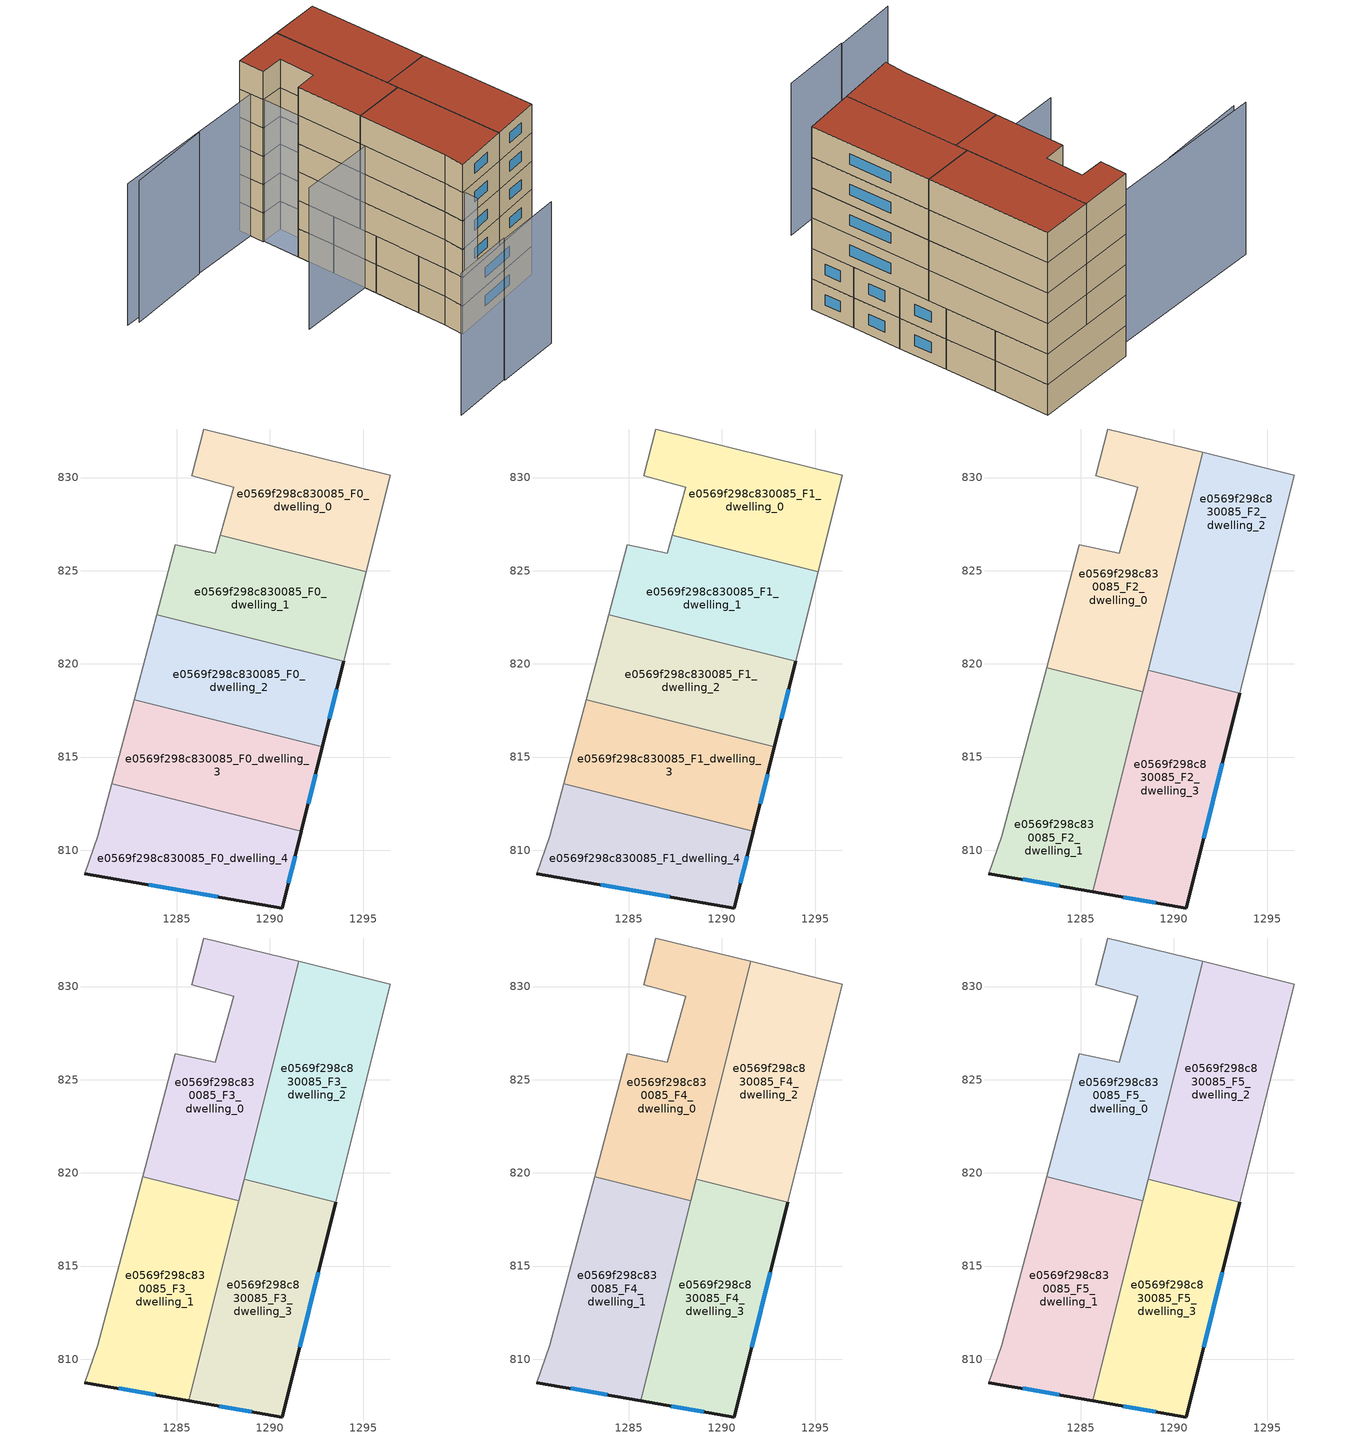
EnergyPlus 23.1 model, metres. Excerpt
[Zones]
e0569f298c830085_F0_dwelling_0
 floor ground (EU_floor_Construction): 1296.46,830.14 1295.16,824.95 1287.34,826.9 1288.06,829.48 1285.8,830.11 1286.46,832.61 z0
 wall adiabatic (EU_wall_Construction): 1295.16,824.95 1296.46,830.14 1286.46,832.61 1285.8,830.11 1288.06,829.48 1287.34,826.9 z0:3
 wall to e0569f298c830085_F0_dwelling_1 (EU_wall_Construction): 1287.34,826.9 1295.16,824.95 z0:3
e0569f298c830085_F0_dwelling_1
 floor ground (EU_floor_Construction): 1295.16,824.95 1293.96,820.13 1283.93,822.63 1284.93,826.4 1287.08,825.95 1287.34,826.9 z0
 wall adiabatic (EU_wall_Construction): 1293.96,820.13 1295.16,824.95 / 1287.34,826.9 1287.08,825.95 1284.93,826.4 1283.93,822.63 z0:3
 wall to e0569f298c830085_F0_dwelling_2 (EU_wall_Construction): 1283.93,822.63 1293.96,820.13 z0:3
e0569f298c830085_F0_dwelling_2
 floor ground (EU_floor_Construction): 1293.96,820.13 1292.82,815.56 1282.72,818.08 1283.93,822.63 z0
 wall outside (EU_wall_Construction): 1292.82,815.56 1293.96,820.13 z0:3
 wall to e0569f298c830085_F0_dwelling_3 (EU_wall_Construction): 1282.72,818.08 1292.82,815.56 z0:3
 wall adiabatic (EU_wall_Construction): 1283.93,822.63 1282.72,818.08 z0:3
 window (EU_Window_Construction): 1293.19,817.05 1293.59,818.64 z0.98:2.02
e0569f298c830085_F0_dwelling_3
 floor ground (EU_floor_Construction): 1292.82,815.56 1291.69,811.02 1281.52,813.56 1282.72,818.08 z0
 wall outside (EU_wall_Construction): 1291.69,811.02 1292.82,815.56 z0:3
 wall to e0569f298c830085_F0_dwelling_4 (EU_wall_Construction): 1281.52,813.56 1291.69,811.02 z0:3
 wall adiabatic (EU_wall_Construction): 1282.72,818.08 1281.52,813.56 z0:3
 window (EU_Window_Construction): 1292.06,812.5 1292.45,814.09 z0.98:2.02
e0569f298c830085_F0_dwelling_4
 floor ground (EU_floor_Construction): 1291.69,811.02 1290.66,806.9 1280.07,808.75 1280.77,810.75 1281.52,813.56 z0
 wall outside (EU_wall_Construction): 1280.07,808.75 1290.66,806.9 1291.69,811.02 z0:3
 wall adiabatic (EU_wall_Construction): 1281.52,813.56 1280.77,810.75 1280.07,808.75 z0:3
 window (EU_Window_Construction): 1290.99,808.24 1291.35,809.68 / 1283.51,808.15 1287.21,807.5 z0.98:2.02
e0569f298c830085_F1_dwelling_0
 floor to e0569f298c830085_F0_dwelling_0 (EU_floor_Construction): 1296.46,830.14 1295.16,824.95 1287.34,826.9 1288.06,829.48 1285.8,830.11 1286.46,832.61 z3
 wall adiabatic (EU_wall_Construction): 1295.16,824.95 1296.46,830.14 1286.46,832.61 1285.8,830.11 1288.06,829.48 1287.34,826.9 z3:6
 wall to e0569f298c830085_F1_dwelling_1 (EU_wall_Construction): 1287.34,826.9 1295.16,824.95 z3:6
e0569f298c830085_F1_dwelling_1
 floor to e0569f298c830085_F0_dwelling_1 (EU_floor_Construction): 1295.16,824.95 1293.96,820.13 1283.93,822.63 1284.93,826.4 1287.08,825.95 1287.34,826.9 z3
 wall adiabatic (EU_wall_Construction): 1293.96,820.13 1295.16,824.95 / 1287.34,826.9 1287.08,825.95 1284.93,826.4 1283.93,822.63 z3:6
 wall to e0569f298c830085_F1_dwelling_2 (EU_wall_Construction): 1283.93,822.63 1293.96,820.13 z3:6
e0569f298c830085_F1_dwelling_2
 floor to e0569f298c830085_F0_dwelling_2 (EU_floor_Construction): 1293.96,820.13 1292.82,815.56 1282.72,818.08 1283.93,822.63 z3
 wall outside (EU_wall_Construction): 1292.82,815.56 1293.96,820.13 z3:6
 wall to e0569f298c830085_F1_dwelling_3 (EU_wall_Construction): 1282.72,818.08 1292.82,815.56 z3:6
 wall adiabatic (EU_wall_Construction): 1283.93,822.63 1282.72,818.08 z3:6
 window (EU_Window_Construction): 1293.19,817.05 1293.59,818.64 z3.98:5.02
e0569f298c830085_F1_dwelling_3
 floor to e0569f298c830085_F0_dwelling_3 (EU_floor_Construction): 1292.82,815.56 1291.69,811.02 1281.52,813.56 1282.72,818.08 z3
 wall outside (EU_wall_Construction): 1291.69,811.02 1292.82,815.56 z3:6
 wall to e0569f298c830085_F1_dwelling_4 (EU_wall_Construction): 1281.52,813.56 1291.69,811.02 z3:6
 wall adiabatic (EU_wall_Construction): 1282.72,818.08 1281.52,813.56 z3:6
 window (EU_Window_Construction): 1292.06,812.5 1292.45,814.09 z3.98:5.02
e0569f298c830085_F1_dwelling_4
 floor to e0569f298c830085_F0_dwelling_4 (EU_floor_Construction): 1291.69,811.02 1290.66,806.9 1280.07,808.75 1280.77,810.75 1281.52,813.56 z3
 wall outside (EU_wall_Construction): 1280.07,808.75 1290.66,806.9 1291.69,811.02 z3:6
 wall adiabatic (EU_wall_Construction): 1281.52,813.56 1280.77,810.75 1280.07,808.75 z3:6
 window (EU_Window_Construction): 1290.99,808.24 1291.35,809.68 / 1283.51,808.15 1287.21,807.5 z3.98:5.02
e0569f298c830085_F2_dwelling_0
 floor to e0569f298c830085_F1_dwelling_1 (EU_floor_Construction): 1290.25,826.17 1289.05,821.36 1283.93,822.63 1284.93,826.4 1287.08,825.95 1287.34,826.9 z6
 floor to e0569f298c830085_F1_dwelling_0 (EU_floor_Construction): 1291.54,831.35 1290.25,826.17 1287.34,826.9 1288.06,829.48 1285.8,830.11 1286.46,832.61 z6
 floor to e0569f298c830085_F1_dwelling_2 (EU_floor_Construction): 1289.05,821.36 1288.34,818.51 1283.18,819.8 1283.93,822.63 z6
 wall adiabatic (EU_wall_Construction): 1288.62,819.65 1291.54,831.35 1286.46,832.61 1285.8,830.11 1288.06,829.48 1287.08,825.95 1284.93,826.4 1283.18,819.8 z6:9
 wall to e0569f298c830085_F2_dwelling_1 (EU_wall_Construction): 1283.18,819.8 1288.34,818.51 z6:9
 wall to e0569f298c830085_F2_dwelling_3 (EU_wall_Construction): 1288.34,818.51 1288.62,819.65 z6:9
e0569f298c830085_F2_dwelling_1
 floor to e0569f298c830085_F1_dwelling_4 (EU_floor_Construction): 1286.77,812.25 1285.66,807.77 1280.07,808.75 1280.77,810.75 1281.52,813.56 z6
 floor to e0569f298c830085_F1_dwelling_3 (EU_floor_Construction): 1287.91,816.79 1286.77,812.25 1281.52,813.56 1282.72,818.08 z6
 floor to e0569f298c830085_F1_dwelling_2 (EU_floor_Construction): 1288.34,818.51 1287.91,816.79 1282.72,818.08 1283.18,819.8 z6
 wall outside (EU_wall_Construction): 1280.07,808.75 1285.66,807.77 z6:9
 wall adiabatic (EU_wall_Construction): 1283.18,819.8 1280.77,810.75 1280.07,808.75 z6:9
 wall to e0569f298c830085_F2_dwelling_3 (EU_wall_Construction): 1285.66,807.77 1288.34,818.51 z6:9
 window (EU_Window_Construction): 1281.89,808.43 1283.84,808.09 z6.98:8.02
e0569f298c830085_F2_dwelling_2
 floor to e0569f298c830085_F1_dwelling_0 (EU_floor_Construction): 1296.46,830.14 1295.16,824.95 1290.25,826.17 1291.54,831.35 z6
 floor to e0569f298c830085_F1_dwelling_1 (EU_floor_Construction): 1295.16,824.95 1293.96,820.13 1289.05,821.36 1290.25,826.17 z6
 floor to e0569f298c830085_F1_dwelling_2 (EU_floor_Construction): 1293.96,820.13 1293.54,818.43 1288.62,819.65 1289.05,821.36 z6
 wall adiabatic (EU_wall_Construction): 1288.62,819.65 1293.54,818.43 1296.46,830.14 1291.54,831.35 1288.62,819.65 z6:9
e0569f298c830085_F2_dwelling_3
 floor to e0569f298c830085_F1_dwelling_2 (EU_floor_Construction): 1293.54,818.43 1292.82,815.56 1287.91,816.79 1288.62,819.65 z6
 floor to e0569f298c830085_F1_dwelling_4 (EU_floor_Construction): 1291.69,811.02 1290.66,806.9 1285.66,807.77 1286.77,812.25 z6
 floor to e0569f298c830085_F1_dwelling_3 (EU_floor_Construction): 1292.82,815.56 1291.69,811.02 1286.77,812.25 1287.91,816.79 z6
 wall outside (EU_wall_Construction): 1285.66,807.77 1290.66,806.9 1293.54,818.43 z6:9
 wall adiabatic (EU_wall_Construction): 1293.54,818.43 1288.62,819.65 z6:9
 window (EU_Window_Construction): 1287.28,807.49 1289.03,807.18 / 1291.59,810.65 1292.6,814.68 z6.98:8.02
e0569f298c830085_F3_dwelling_0
 floor to e0569f298c830085_F2_dwelling_0 (EU_floor_Construction): 1291.54,831.35 1288.34,818.51 1283.18,819.8 1284.93,826.4 1287.08,825.95 1288.06,829.48 1285.8,830.11 1286.46,832.61 z9
 wall adiabatic (EU_wall_Construction): 1288.62,819.65 1291.54,831.35 1286.46,832.61 1285.8,830.11 1288.06,829.48 1287.08,825.95 1284.93,826.4 1283.18,819.8 z9:12
 wall to e0569f298c830085_F3_dwelling_1 (EU_wall_Construction): 1283.18,819.8 1288.34,818.51 z9:12
 wall to e0569f298c830085_F3_dwelling_3 (EU_wall_Construction): 1288.34,818.51 1288.62,819.65 z9:12
e0569f298c830085_F3_dwelling_1
 floor to e0569f298c830085_F2_dwelling_1 (EU_floor_Construction): 1288.34,818.51 1285.66,807.77 1280.07,808.75 1280.77,810.75 1283.18,819.8 z9
 wall outside (EU_wall_Construction): 1280.07,808.75 1285.66,807.77 z9:12
 wall adiabatic (EU_wall_Construction): 1283.18,819.8 1280.77,810.75 1280.07,808.75 z9:12
 wall to e0569f298c830085_F3_dwelling_3 (EU_wall_Construction): 1285.66,807.77 1288.34,818.51 z9:12
 window (EU_Window_Construction): 1281.89,808.43 1283.84,808.09 z9.98:11.02
e0569f298c830085_F3_dwelling_2
 floor to e0569f298c830085_F2_dwelling_2 (EU_floor_Construction): 1296.46,830.14 1293.54,818.43 1288.62,819.65 1291.54,831.35 z9
 wall adiabatic (EU_wall_Construction): 1288.62,819.65 1293.54,818.43 1296.46,830.14 1291.54,831.35 1288.62,819.65 z9:12
e0569f298c830085_F3_dwelling_3
 floor to e0569f298c830085_F2_dwelling_3 (EU_floor_Construction): 1293.54,818.43 1290.66,806.9 1285.66,807.77 1288.62,819.65 z9
 wall outside (EU_wall_Construction): 1285.66,807.77 1290.66,806.9 1293.54,818.43 z9:12
 wall adiabatic (EU_wall_Construction): 1293.54,818.43 1288.62,819.65 z9:12
 window (EU_Window_Construction): 1287.28,807.49 1289.03,807.18 / 1291.59,810.65 1292.6,814.68 z9.98:11.02
e0569f298c830085_F4_dwelling_0
 floor to e0569f298c830085_F3_dwelling_0 (EU_floor_Construction): 1291.54,831.35 1288.34,818.51 1283.18,819.8 1284.93,826.4 1287.08,825.95 1288.06,829.48 1285.8,830.11 1286.46,832.61 z12
 wall adiabatic (EU_wall_Construction): 1288.62,819.65 1291.54,831.35 1286.46,832.61 1285.8,830.11 1288.06,829.48 1287.08,825.95 1284.93,826.4 1283.18,819.8 z12:15
 wall to e0569f298c830085_F4_dwelling_1 (EU_wall_Construction): 1283.18,819.8 1288.34,818.51 z12:15
 wall to e0569f298c830085_F4_dwelling_3 (EU_wall_Construction): 1288.34,818.51 1288.62,819.65 z12:15
e0569f298c830085_F4_dwelling_1
 floor to e0569f298c830085_F3_dwelling_1 (EU_floor_Construction): 1288.34,818.51 1285.66,807.77 1280.07,808.75 1280.77,810.75 1283.18,819.8 z12
 wall outside (EU_wall_Construction): 1280.07,808.75 1285.66,807.77 z12:15
 wall adiabatic (EU_wall_Construction): 1283.18,819.8 1280.77,810.75 1280.07,808.75 z12:15
 wall to e0569f298c830085_F4_dwelling_3 (EU_wall_Construction): 1285.66,807.77 1288.34,818.51 z12:15
 window (EU_Window_Construction): 1281.89,808.43 1283.84,808.09 z12.98:14.02
e0569f298c830085_F4_dwelling_2
 floor to e0569f298c830085_F3_dwelling_2 (EU_floor_Construction): 1296.46,830.14 1293.54,818.43 1288.62,819.65 1291.54,831.35 z12
 wall adiabatic (EU_wall_Construction): 1288.62,819.65 1293.54,818.43 1296.46,830.14 1291.54,831.35 1288.62,819.65 z12:15
e0569f298c830085_F4_dwelling_3
 floor to e0569f298c830085_F3_dwelling_3 (EU_floor_Construction): 1293.54,818.43 1290.66,806.9 1285.66,807.77 1288.62,819.65 z12
 wall outside (EU_wall_Construction): 1285.66,807.77 1290.66,806.9 1293.54,818.43 z12:15
 wall adiabatic (EU_wall_Construction): 1293.54,818.43 1288.62,819.65 z12:15
 window (EU_Window_Construction): 1287.28,807.49 1289.03,807.18 / 1291.59,810.65 1292.6,814.68 z12.98:14.02
e0569f298c830085_F5_dwelling_0
 floor to e0569f298c830085_F4_dwelling_0 (EU_floor_Construction): 1291.54,831.35 1288.34,818.51 1283.18,819.8 1284.93,826.4 1287.08,825.95 1288.06,829.48 1285.8,830.11 1286.46,832.61 z15
 wall adiabatic (EU_wall_Construction): 1288.62,819.65 1291.54,831.35 1286.46,832.61 1285.8,830.11 1288.06,829.48 1287.08,825.95 1284.93,826.4 1283.18,819.8 z15:18
 wall to e0569f298c830085_F5_dwelling_1 (EU_wall_Construction): 1283.18,819.8 1288.34,818.51 z15:18
 wall to e0569f298c830085_F5_dwelling_3 (EU_wall_Construction): 1288.34,818.51 1288.62,819.65 z15:18
 roof outside (EU_roof_Construction): 1288.34,818.51 1291.54,831.35 1286.46,832.61 1285.8,830.11 1288.06,829.48 1287.08,825.95 1284.93,826.4 1283.18,819.8 z18
e0569f298c830085_F5_dwelling_1
 floor to e0569f298c830085_F4_dwelling_1 (EU_floor_Construction): 1288.34,818.51 1285.66,807.77 1280.07,808.75 1280.77,810.75 1283.18,819.8 z15
 wall outside (EU_wall_Construction): 1280.07,808.75 1285.66,807.77 z15:18
 wall adiabatic (EU_wall_Construction): 1283.18,819.8 1280.77,810.75 1280.07,808.75 z15:18
 wall to e0569f298c830085_F5_dwelling_3 (EU_wall_Construction): 1285.66,807.77 1288.34,818.51 z15:18
 window (EU_Window_Construction): 1281.89,808.43 1283.84,808.09 z15.98:17.02
 roof outside (EU_roof_Construction): 1285.66,807.77 1288.34,818.51 1283.18,819.8 1280.77,810.75 1280.07,808.75 z18
e0569f298c830085_F5_dwelling_2
 floor to e0569f298c830085_F4_dwelling_2 (EU_floor_Construction): 1296.46,830.14 1293.54,818.43 1288.62,819.65 1291.54,831.35 z15
 wall adiabatic (EU_wall_Construction): 1288.62,819.65 1293.54,818.43 1296.46,830.14 1291.54,831.35 1288.62,819.65 z15:18
 roof outside (EU_roof_Construction): 1293.54,818.43 1296.46,830.14 1291.54,831.35 1288.62,819.65 z18
e0569f298c830085_F5_dwelling_3
 floor to e0569f298c830085_F4_dwelling_3 (EU_floor_Construction): 1293.54,818.43 1290.66,806.9 1285.66,807.77 1288.62,819.65 z15
 wall outside (EU_wall_Construction): 1285.66,807.77 1290.66,806.9 1293.54,818.43 z15:18
 wall adiabatic (EU_wall_Construction): 1293.54,818.43 1288.62,819.65 z15:18
 window (EU_Window_Construction): 1287.28,807.49 1289.03,807.18 / 1291.59,810.65 1292.6,814.68 z15.98:17.02
 roof outside (EU_roof_Construction): 1290.66,806.9 1293.54,818.43 1288.62,819.65 1285.66,807.77 z18
shading: 1275.27,802.72 1281.96,801.26 / 1269.04,804.08 1275.29,802.8 / 1269.71,835.78 1286.25,831.41 / 1286.25,831.41 1279.87,807.29 / 1293.09,816.74 1275.43,821.18 / 1279.21,833.22 1270.51,835.07 z0:15
[Building]
EU S2 Campaign: North Axis=0; Terrain=City; Solar Distribution=FullExterior
[Site:Location]
Bologna: Latitude=44.5; Longitude=11.25; Time Zone=1; Elevation=37
[SizingPeriod:WeatherFileDays]
AnnualSizingPeriod: Begin Month=1; Begin Day of Month=1; End Month=12; End Day of Month=31; Day of Week for Start Day=Monday; Use Weather File Daylight Saving Period=No; Use Weather File Rain and Snow Indicators=No
[MATERIAL]
EU_InternalMass_Material: Roughness=MediumRough; Thickness=0.1; Conductivity=1; Density=1800; Specific Heat=900; Thermal Absorptance=0.9; Solar Absorptance=0.7; Visible Absorptance=0.7
[MATERIAL:NOMASS] Roughness=MediumRough; Thermal Absorptance=0.9; Solar Absorptance=0.7; Visible Absorptance=0.7
Name | Thermal Resistance
EU_wall_NoMass | 0.905828
EU_roof_NoMass | 0.37593
EU_floor_NoMass | 0.67114
[WINDOWMATERIAL:SIMPLEGLAZINGSYSTEM]
EU_Window_SimpleGlazing: UFactor=4.52486; Solar Heat Gain Coefficient=0.85; Visible Transmittance=0.85
[CONSTRUCTION]
EU_wall_Construction: EU_wall_NoMass
EU_roof_Construction: EU_roof_NoMass
EU_floor_Construction: EU_floor_NoMass
EU_Window_Construction: EU_Window_SimpleGlazing
EU_InternalMass_Construction: EU_InternalMass_Material
[ZONE] Type=1; Multiplier=1; Ceiling Height=autocalculate; Floor Area=autocalculate; Part of Total Floor Area=Yes
Name | Volume
e0569f298c830085_F0_dwelling_0; e0569f298c830085_F1_dwelling_0 | 146.598
e0569f298c830085_F2_dwelling_0; e0569f298c830085_F3_dwelling_0; e0569f298c830085_F4_dwelling_0; e0569f298c830085_F5_dwelling_0 | 183.244
e0569f298c830085_F0_dwelling_1; e0569f298c830085_F1_dwelling_1 | 146.587
e0569f298c830085_F2_dwelling_1; e0569f298c830085_F3_dwelling_1; e0569f298c830085_F4_dwelling_1; e0569f298c830085_F5_dwelling_1; e0569f298c830085_F2_dwelling_3; e0569f298c830085_F3_dwelling_3; e0569f298c830085_F4_dwelling_3; e0569f298c830085_F5_dwelling_3 | 183.25
e0569f298c830085_F0_dwelling_2; e0569f298c830085_F1_dwelling_2 | 146.609
e0569f298c830085_F2_dwelling_2; e0569f298c830085_F3_dwelling_2; e0569f298c830085_F4_dwelling_2; e0569f298c830085_F5_dwelling_2 | 183.232
e0569f298c830085_F0_dwelling_3; e0569f298c830085_F1_dwelling_3 | 146.589
e0569f298c830085_F0_dwelling_4; e0569f298c830085_F1_dwelling_4 | 146.6
[INTERNALMASS] Construction=EU_InternalMass_Construction
Name | Zone or ZoneList | Surface Area
e0569f298c830085_F0_dwelling_0_EU_InternalMass | e0569f298c830085_F0_dwelling_0 | 48.866
e0569f298c830085_F0_dwelling_1_EU_InternalMass | e0569f298c830085_F0_dwelling_1 | 48.8624
e0569f298c830085_F0_dwelling_2_EU_InternalMass | e0569f298c830085_F0_dwelling_2 | 48.8697
e0569f298c830085_F0_dwelling_3_EU_InternalMass | e0569f298c830085_F0_dwelling_3 | 48.8629
e0569f298c830085_F0_dwelling_4_EU_InternalMass | e0569f298c830085_F0_dwelling_4 | 48.8667
e0569f298c830085_F1_dwelling_0_EU_InternalMass | e0569f298c830085_F1_dwelling_0 | 48.866
e0569f298c830085_F1_dwelling_1_EU_InternalMass | e0569f298c830085_F1_dwelling_1 | 48.8624
e0569f298c830085_F1_dwelling_2_EU_InternalMass | e0569f298c830085_F1_dwelling_2 | 48.8697
e0569f298c830085_F1_dwelling_3_EU_InternalMass | e0569f298c830085_F1_dwelling_3 | 48.8629
e0569f298c830085_F1_dwelling_4_EU_InternalMass | e0569f298c830085_F1_dwelling_4 | 48.8667
e0569f298c830085_F2_dwelling_0_EU_InternalMass | e0569f298c830085_F2_dwelling_0 | 61.0812
e0569f298c830085_F2_dwelling_1_EU_InternalMass | e0569f298c830085_F2_dwelling_1 | 61.0834
e0569f298c830085_F2_dwelling_2_EU_InternalMass | e0569f298c830085_F2_dwelling_2 | 61.0771
e0569f298c830085_F2_dwelling_3_EU_InternalMass | e0569f298c830085_F2_dwelling_3 | 61.0834
e0569f298c830085_F3_dwelling_0_EU_InternalMass | e0569f298c830085_F3_dwelling_0 | 61.0812
e0569f298c830085_F3_dwelling_1_EU_InternalMass | e0569f298c830085_F3_dwelling_1 | 61.0834
e0569f298c830085_F3_dwelling_2_EU_InternalMass | e0569f298c830085_F3_dwelling_2 | 61.0771
e0569f298c830085_F3_dwelling_3_EU_InternalMass | e0569f298c830085_F3_dwelling_3 | 61.0834
e0569f298c830085_F4_dwelling_0_EU_InternalMass | e0569f298c830085_F4_dwelling_0 | 61.0812
e0569f298c830085_F4_dwelling_1_EU_InternalMass | e0569f298c830085_F4_dwelling_1 | 61.0834
e0569f298c830085_F4_dwelling_2_EU_InternalMass | e0569f298c830085_F4_dwelling_2 | 61.0771
e0569f298c830085_F4_dwelling_3_EU_InternalMass | e0569f298c830085_F4_dwelling_3 | 61.0834
e0569f298c830085_F5_dwelling_0_EU_InternalMass | e0569f298c830085_F5_dwelling_0 | 61.0812
e0569f298c830085_F5_dwelling_1_EU_InternalMass | e0569f298c830085_F5_dwelling_1 | 61.0834
e0569f298c830085_F5_dwelling_2_EU_InternalMass | e0569f298c830085_F5_dwelling_2 | 61.0771
e0569f298c830085_F5_dwelling_3_EU_InternalMass | e0569f298c830085_F5_dwelling_3 | 61.0834
[OTHEREQUIPMENT] Fuel Type=Electricity; Design Level Calculation Method=Watts/Area; Power per Zone Floor Area=1; Fraction Latent=0; Fraction Radiant=0; Fraction Lost=0; Carbon Dioxide Generation Rate=0; EndUse Subcategory=EU_Step8_InternalGains
Name | Zone or ZoneList or Space or SpaceList | Schedule
EU_Step8_InternalGain_e0569f298c830085_F0_dwelling_0_f000 | e0569f298c830085_F0_dwelling_0 | EU_Step8_GainSchedule_e0569f298c830085_F0_dwelling_0_f000
EU_Step8_InternalGain_e0569f298c830085_F0_dwelling_1_f000 | e0569f298c830085_F0_dwelling_1 | EU_Step8_GainSchedule_e0569f298c830085_F0_dwelling_1_f000
EU_Step8_InternalGain_e0569f298c830085_F0_dwelling_2_f000 | e0569f298c830085_F0_dwelling_2 | EU_Step8_GainSchedule_e0569f298c830085_F0_dwelling_2_f000
EU_Step8_InternalGain_e0569f298c830085_F0_dwelling_3_f000 | e0569f298c830085_F0_dwelling_3 | EU_Step8_GainSchedule_e0569f298c830085_F0_dwelling_3_f000
EU_Step8_InternalGain_e0569f298c830085_F0_dwelling_4_f000 | e0569f298c830085_F0_dwelling_4 | EU_Step8_GainSchedule_e0569f298c830085_F0_dwelling_4_f000
EU_Step8_InternalGain_e0569f298c830085_F1_dwelling_0_f000 | e0569f298c830085_F1_dwelling_0 | EU_Step8_GainSchedule_e0569f298c830085_F1_dwelling_0_f000
EU_Step8_InternalGain_e0569f298c830085_F1_dwelling_1_f000 | e0569f298c830085_F1_dwelling_1 | EU_Step8_GainSchedule_e0569f298c830085_F1_dwelling_1_f000
EU_Step8_InternalGain_e0569f298c830085_F1_dwelling_2_f000 | e0569f298c830085_F1_dwelling_2 | EU_Step8_GainSchedule_e0569f298c830085_F1_dwelling_2_f000
EU_Step8_InternalGain_e0569f298c830085_F1_dwelling_3_f000 | e0569f298c830085_F1_dwelling_3 | EU_Step8_GainSchedule_e0569f298c830085_F1_dwelling_3_f000
EU_Step8_InternalGain_e0569f298c830085_F1_dwelling_4_f000 | e0569f298c830085_F1_dwelling_4 | EU_Step8_GainSchedule_e0569f298c830085_F1_dwelling_4_f000
EU_Step8_InternalGain_e0569f298c830085_F2_dwelling_0_f000 | e0569f298c830085_F2_dwelling_0 | EU_Step8_GainSchedule_e0569f298c830085_F2_dwelling_0_f000
EU_Step8_InternalGain_e0569f298c830085_F2_dwelling_1_f000 | e0569f298c830085_F2_dwelling_1 | EU_Step8_GainSchedule_e0569f298c830085_F2_dwelling_1_f000
EU_Step8_InternalGain_e0569f298c830085_F2_dwelling_2_f000 | e0569f298c830085_F2_dwelling_2 | EU_Step8_GainSchedule_e0569f298c830085_F2_dwelling_2_f000
EU_Step8_InternalGain_e0569f298c830085_F2_dwelling_3_f000 | e0569f298c830085_F2_dwelling_3 | EU_Step8_GainSchedule_e0569f298c830085_F2_dwelling_3_f000
EU_Step8_InternalGain_e0569f298c830085_F3_dwelling_0_f000 | e0569f298c830085_F3_dwelling_0 | EU_Step8_GainSchedule_e0569f298c830085_F3_dwelling_0_f000
EU_Step8_InternalGain_e0569f298c830085_F3_dwelling_1_f000 | e0569f298c830085_F3_dwelling_1 | EU_Step8_GainSchedule_e0569f298c830085_F3_dwelling_1_f000
EU_Step8_InternalGain_e0569f298c830085_F3_dwelling_2_f000 | e0569f298c830085_F3_dwelling_2 | EU_Step8_GainSchedule_e0569f298c830085_F3_dwelling_2_f000
EU_Step8_InternalGain_e0569f298c830085_F3_dwelling_3_f000 | e0569f298c830085_F3_dwelling_3 | EU_Step8_GainSchedule_e0569f298c830085_F3_dwelling_3_f000
EU_Step8_InternalGain_e0569f298c830085_F4_dwelling_0_f000 | e0569f298c830085_F4_dwelling_0 | EU_Step8_GainSchedule_e0569f298c830085_F4_dwelling_0_f000
EU_Step8_InternalGain_e0569f298c830085_F4_dwelling_1_f000 | e0569f298c830085_F4_dwelling_1 | EU_Step8_GainSchedule_e0569f298c830085_F4_dwelling_1_f000
EU_Step8_InternalGain_e0569f298c830085_F4_dwelling_2_f000 | e0569f298c830085_F4_dwelling_2 | EU_Step8_GainSchedule_e0569f298c830085_F4_dwelling_2_f000
EU_Step8_InternalGain_e0569f298c830085_F4_dwelling_3_f000 | e0569f298c830085_F4_dwelling_3 | EU_Step8_GainSchedule_e0569f298c830085_F4_dwelling_3_f000
EU_Step8_InternalGain_e0569f298c830085_F5_dwelling_0_f000 | e0569f298c830085_F5_dwelling_0 | EU_Step8_GainSchedule_e0569f298c830085_F5_dwelling_0_f000
EU_Step8_InternalGain_e0569f298c830085_F5_dwelling_1_f000 | e0569f298c830085_F5_dwelling_1 | EU_Step8_GainSchedule_e0569f298c830085_F5_dwelling_1_f000
EU_Step8_InternalGain_e0569f298c830085_F5_dwelling_2_f000 | e0569f298c830085_F5_dwelling_2 | EU_Step8_GainSchedule_e0569f298c830085_F5_dwelling_2_f000
EU_Step8_InternalGain_e0569f298c830085_F5_dwelling_3_f000 | e0569f298c830085_F5_dwelling_3 | EU_Step8_GainSchedule_e0569f298c830085_F5_dwelling_3_f000
[ZONEVENTILATION:DESIGNFLOWRATE] Schedule=EU_AlwaysOn; Design Flow Rate Calculation Method=AirChanges/Hour; Air Changes per Hour=0.73129; Ventilation Type=Natural; Fan Pressure Rise=0; Fan Total Efficiency=1; Constant Term Coefficient=1; Temperature Term Coefficient=0; Velocity Term Coefficient=0; Velocity Squared Term Coefficient=0; Minimum Indoor Temperature=-100; Maximum Indoor Temperature=100; Delta Temperature=-100; Minimum Outdoor Temperature=-100; Maximum Outdoor Temperature=100; Maximum Wind Speed=40
Name | Zone or ZoneList or Space or SpaceList
EU_ConstantAir_e0569f298c830085_F0_dwelling_0 | e0569f298c830085_F0_dwelling_0
EU_ConstantAir_e0569f298c830085_F0_dwelling_1 | e0569f298c830085_F0_dwelling_1
EU_ConstantAir_e0569f298c830085_F0_dwelling_2 | e0569f298c830085_F0_dwelling_2
EU_ConstantAir_e0569f298c830085_F0_dwelling_3 | e0569f298c830085_F0_dwelling_3
EU_ConstantAir_e0569f298c830085_F0_dwelling_4 | e0569f298c830085_F0_dwelling_4
EU_ConstantAir_e0569f298c830085_F1_dwelling_0 | e0569f298c830085_F1_dwelling_0
EU_ConstantAir_e0569f298c830085_F1_dwelling_1 | e0569f298c830085_F1_dwelling_1
EU_ConstantAir_e0569f298c830085_F1_dwelling_2 | e0569f298c830085_F1_dwelling_2
EU_ConstantAir_e0569f298c830085_F1_dwelling_3 | e0569f298c830085_F1_dwelling_3
EU_ConstantAir_e0569f298c830085_F1_dwelling_4 | e0569f298c830085_F1_dwelling_4
EU_ConstantAir_e0569f298c830085_F2_dwelling_0 | e0569f298c830085_F2_dwelling_0
EU_ConstantAir_e0569f298c830085_F2_dwelling_1 | e0569f298c830085_F2_dwelling_1
EU_ConstantAir_e0569f298c830085_F2_dwelling_2 | e0569f298c830085_F2_dwelling_2
EU_ConstantAir_e0569f298c830085_F2_dwelling_3 | e0569f298c830085_F2_dwelling_3
EU_ConstantAir_e0569f298c830085_F3_dwelling_0 | e0569f298c830085_F3_dwelling_0
EU_ConstantAir_e0569f298c830085_F3_dwelling_1 | e0569f298c830085_F3_dwelling_1
EU_ConstantAir_e0569f298c830085_F3_dwelling_2 | e0569f298c830085_F3_dwelling_2
EU_ConstantAir_e0569f298c830085_F3_dwelling_3 | e0569f298c830085_F3_dwelling_3
EU_ConstantAir_e0569f298c830085_F4_dwelling_0 | e0569f298c830085_F4_dwelling_0
EU_ConstantAir_e0569f298c830085_F4_dwelling_1 | e0569f298c830085_F4_dwelling_1
EU_ConstantAir_e0569f298c830085_F4_dwelling_2 | e0569f298c830085_F4_dwelling_2
EU_ConstantAir_e0569f298c830085_F4_dwelling_3 | e0569f298c830085_F4_dwelling_3
EU_ConstantAir_e0569f298c830085_F5_dwelling_0 | e0569f298c830085_F5_dwelling_0
EU_ConstantAir_e0569f298c830085_F5_dwelling_1 | e0569f298c830085_F5_dwelling_1
EU_ConstantAir_e0569f298c830085_F5_dwelling_2 | e0569f298c830085_F5_dwelling_2
EU_ConstantAir_e0569f298c830085_F5_dwelling_3 | e0569f298c830085_F5_dwelling_3
[HVACTEMPLATE:THERMOSTAT] Constant Heating Setpoint=20; Constant Cooling Setpoint=50
EU_HeatOnly_e0569f298c830085_F0_dwelling_0; EU_HeatOnly_e0569f298c830085_F0_dwelling_1; EU_HeatOnly_e0569f298c830085_F0_dwelling_2; EU_HeatOnly_e0569f298c830085_F0_dwelling_3; EU_HeatOnly_e0569f298c830085_F0_dwelling_4; EU_HeatOnly_e0569f298c830085_F1_dwelling_0; EU_HeatOnly_e0569f298c830085_F1_dwelling_1; EU_HeatOnly_e0569f298c830085_F1_dwelling_2; EU_HeatOnly_e0569f298c830085_F1_dwelling_3; EU_HeatOnly_e0569f298c830085_F1_dwelling_4; EU_HeatOnly_e0569f298c830085_F2_dwelling_0; EU_HeatOnly_e0569f298c830085_F2_dwelling_1; EU_HeatOnly_e0569f298c830085_F2_dwelling_2; EU_HeatOnly_e0569f298c830085_F2_dwelling_3; EU_HeatOnly_e0569f298c830085_F3_dwelling_0; EU_HeatOnly_e0569f298c830085_F3_dwelling_1; EU_HeatOnly_e0569f298c830085_F3_dwelling_2; EU_HeatOnly_e0569f298c830085_F3_dwelling_3; EU_HeatOnly_e0569f298c830085_F4_dwelling_0; EU_HeatOnly_e0569f298c830085_F4_dwelling_1; EU_HeatOnly_e0569f298c830085_F4_dwelling_2; EU_HeatOnly_e0569f298c830085_F4_dwelling_3; EU_HeatOnly_e0569f298c830085_F5_dwelling_0; EU_HeatOnly_e0569f298c830085_F5_dwelling_1; EU_HeatOnly_e0569f298c830085_F5_dwelling_2; EU_HeatOnly_e0569f298c830085_F5_dwelling_3
[HVACTEMPLATE:ZONE:IDEALLOADSAIRSYSTEM] System Availability Schedule=EU_AlwaysOn; Maximum Heating Supply Air Temperature=50; Minimum Cooling Supply Air Temperature=13; Maximum Heating Supply Air Humidity Ratio=0.0156; Minimum Cooling Supply Air Humidity Ratio=0.0077; Heating Limit=NoLimit; Cooling Limit=NoLimit; Heating Availability Schedule=EU_AlwaysOn; Cooling Availability Schedule=EU_CoolingOff; Dehumidification Control Type=ConstantSensibleHeatRatio; Cooling Sensible Heat Ratio=0.7; Dehumidification Setpoint=60; Humidification Control Type=None; Humidification Setpoint=30; Outdoor Air Method=None; Outdoor Air Flow Rate per Person=0.00944; Outdoor Air Flow Rate per Zone Floor Area=0; Outdoor Air Flow Rate per Zone=0; Demand Controlled Ventilation Type=None; Outdoor Air Economizer Type=NoEconomizer; Heat Recovery Type=None; Sensible Heat Recovery Effectiveness=0.7; Latent Heat Recovery Effectiveness=0.65
Name | Template Thermostat
e0569f298c830085_F0_dwelling_0 | EU_HeatOnly_e0569f298c830085_F0_dwelling_0
e0569f298c830085_F0_dwelling_1 | EU_HeatOnly_e0569f298c830085_F0_dwelling_1
e0569f298c830085_F0_dwelling_2 | EU_HeatOnly_e0569f298c830085_F0_dwelling_2
e0569f298c830085_F0_dwelling_3 | EU_HeatOnly_e0569f298c830085_F0_dwelling_3
e0569f298c830085_F0_dwelling_4 | EU_HeatOnly_e0569f298c830085_F0_dwelling_4
e0569f298c830085_F1_dwelling_0 | EU_HeatOnly_e0569f298c830085_F1_dwelling_0
e0569f298c830085_F1_dwelling_1 | EU_HeatOnly_e0569f298c830085_F1_dwelling_1
e0569f298c830085_F1_dwelling_2 | EU_HeatOnly_e0569f298c830085_F1_dwelling_2
e0569f298c830085_F1_dwelling_3 | EU_HeatOnly_e0569f298c830085_F1_dwelling_3
e0569f298c830085_F1_dwelling_4 | EU_HeatOnly_e0569f298c830085_F1_dwelling_4
e0569f298c830085_F2_dwelling_0 | EU_HeatOnly_e0569f298c830085_F2_dwelling_0
e0569f298c830085_F2_dwelling_1 | EU_HeatOnly_e0569f298c830085_F2_dwelling_1
e0569f298c830085_F2_dwelling_2 | EU_HeatOnly_e0569f298c830085_F2_dwelling_2
e0569f298c830085_F2_dwelling_3 | EU_HeatOnly_e0569f298c830085_F2_dwelling_3
e0569f298c830085_F3_dwelling_0 | EU_HeatOnly_e0569f298c830085_F3_dwelling_0
e0569f298c830085_F3_dwelling_1 | EU_HeatOnly_e0569f298c830085_F3_dwelling_1
e0569f298c830085_F3_dwelling_2 | EU_HeatOnly_e0569f298c830085_F3_dwelling_2
e0569f298c830085_F3_dwelling_3 | EU_HeatOnly_e0569f298c830085_F3_dwelling_3
e0569f298c830085_F4_dwelling_0 | EU_HeatOnly_e0569f298c830085_F4_dwelling_0
e0569f298c830085_F4_dwelling_1 | EU_HeatOnly_e0569f298c830085_F4_dwelling_1
e0569f298c830085_F4_dwelling_2 | EU_HeatOnly_e0569f298c830085_F4_dwelling_2
e0569f298c830085_F4_dwelling_3 | EU_HeatOnly_e0569f298c830085_F4_dwelling_3
e0569f298c830085_F5_dwelling_0 | EU_HeatOnly_e0569f298c830085_F5_dwelling_0
e0569f298c830085_F5_dwelling_1 | EU_HeatOnly_e0569f298c830085_F5_dwelling_1
e0569f298c830085_F5_dwelling_2 | EU_HeatOnly_e0569f298c830085_F5_dwelling_2
e0569f298c830085_F5_dwelling_3 | EU_HeatOnly_e0569f298c830085_F5_dwelling_3
[SIZING:ZONE] Zone Cooling Design Supply Air Temperature Input Method=SupplyAirTemperature; Zone Cooling Design Supply Air Temperature=13; Zone Heating Design Supply Air Temperature Input Method=SupplyAirTemperature; Zone Heating Design Supply Air Temperature=50; Zone Cooling Design Supply Air Humidity Ratio=0.008; Zone Heating Design Supply Air Humidity Ratio=0.008; Cooling Design Air Flow Method=DesignDay; Cooling Design Air Flow Rate=0; Cooling Minimum Air Flow per Zone Floor Area=0.000762; Cooling Minimum Air Flow=0; Cooling Minimum Air Flow Fraction=0.2; Heating Design Air Flow Method=DesignDay; Heating Design Air Flow Rate=0; Heating Maximum Air Flow per Zone Floor Area=0.002032; Heating Maximum Air Flow=0.141576; Heating Maximum Air Flow Fraction=0.3; Account for Dedicated Outdoor Air System=No; Dedicated Outdoor Air System Control Strategy=NeutralSupplyAir; Dedicated Outdoor Air Low Setpoint Temperature for Design=autosize; Dedicated Outdoor Air High Setpoint Temperature for Design=autosize; Zone Load Sizing Method=Sensible Load Only No Latent Load; Zone Latent Cooling Design Supply Air Humidity Ratio Input Method=HumidityRatioDifference; Zone Cooling Design Supply Air Humidity Ratio Difference=0.005; Zone Latent Heating Design Supply Air Humidity Ratio Input Method=HumidityRatioDifference; Zone Humidification Design Supply Air Humidity Ratio Difference=0.005
e0569f298c830085_F0_dwelling_0; e0569f298c830085_F0_dwelling_1; e0569f298c830085_F0_dwelling_2; e0569f298c830085_F0_dwelling_3; e0569f298c830085_F0_dwelling_4; e0569f298c830085_F1_dwelling_0; e0569f298c830085_F1_dwelling_1; e0569f298c830085_F1_dwelling_2; e0569f298c830085_F1_dwelling_3; e0569f298c830085_F1_dwelling_4; e0569f298c830085_F2_dwelling_0; e0569f298c830085_F2_dwelling_1; e0569f298c830085_F2_dwelling_2; e0569f298c830085_F2_dwelling_3; e0569f298c830085_F3_dwelling_0; e0569f298c830085_F3_dwelling_1; e0569f298c830085_F3_dwelling_2; e0569f298c830085_F3_dwelling_3; e0569f298c830085_F4_dwelling_0; e0569f298c830085_F4_dwelling_1; e0569f298c830085_F4_dwelling_2; e0569f298c830085_F4_dwelling_3; e0569f298c830085_F5_dwelling_0; e0569f298c830085_F5_dwelling_1; e0569f298c830085_F5_dwelling_2; e0569f298c830085_F5_dwelling_3
[SCHEDULE:CONSTANT]
Name | Hourly Value
EU_AlwaysOn | 1
EU_CoolingOff | 0
[SCHEDULE:FILE] Column Number=1; Rows to Skip at Top=0; Number of Hours of Data=8760; Column Separator=Comma; Interpolate to Timestep=No; Minutes per Item=60; Adjust Schedule for Daylight Savings=Yes
Name | File
EU_Step8_GainSchedule_e0569f298c830085_F0_dwelling_0_f000 | ../../schedules/e0569f298c830085/e0569f298c830085_F0_dwelling_0_f000_gain.csv
EU_Step8_GainSchedule_e0569f298c830085_F0_dwelling_1_f000 | ../../schedules/e0569f298c830085/e0569f298c830085_F0_dwelling_1_f000_gain.csv
EU_Step8_GainSchedule_e0569f298c830085_F0_dwelling_2_f000 | ../../schedules/e0569f298c830085/e0569f298c830085_F0_dwelling_2_f000_gain.csv
EU_Step8_GainSchedule_e0569f298c830085_F0_dwelling_3_f000 | ../../schedules/e0569f298c830085/e0569f298c830085_F0_dwelling_3_f000_gain.csv
EU_Step8_GainSchedule_e0569f298c830085_F0_dwelling_4_f000 | ../../schedules/e0569f298c830085/e0569f298c830085_F0_dwelling_4_f000_gain.csv
EU_Step8_GainSchedule_e0569f298c830085_F1_dwelling_0_f000 | ../../schedules/e0569f298c830085/e0569f298c830085_F1_dwelling_0_f000_gain.csv
EU_Step8_GainSchedule_e0569f298c830085_F1_dwelling_1_f000 | ../../schedules/e0569f298c830085/e0569f298c830085_F1_dwelling_1_f000_gain.csv
EU_Step8_GainSchedule_e0569f298c830085_F1_dwelling_2_f000 | ../../schedules/e0569f298c830085/e0569f298c830085_F1_dwelling_2_f000_gain.csv
EU_Step8_GainSchedule_e0569f298c830085_F1_dwelling_3_f000 | ../../schedules/e0569f298c830085/e0569f298c830085_F1_dwelling_3_f000_gain.csv
EU_Step8_GainSchedule_e0569f298c830085_F1_dwelling_4_f000 | ../../schedules/e0569f298c830085/e0569f298c830085_F1_dwelling_4_f000_gain.csv
EU_Step8_GainSchedule_e0569f298c830085_F2_dwelling_0_f000 | ../../schedules/e0569f298c830085/e0569f298c830085_F2_dwelling_0_f000_gain.csv
EU_Step8_GainSchedule_e0569f298c830085_F2_dwelling_1_f000 | ../../schedules/e0569f298c830085/e0569f298c830085_F2_dwelling_1_f000_gain.csv
EU_Step8_GainSchedule_e0569f298c830085_F2_dwelling_2_f000 | ../../schedules/e0569f298c830085/e0569f298c830085_F2_dwelling_2_f000_gain.csv
EU_Step8_GainSchedule_e0569f298c830085_F2_dwelling_3_f000 | ../../schedules/e0569f298c830085/e0569f298c830085_F2_dwelling_3_f000_gain.csv
EU_Step8_GainSchedule_e0569f298c830085_F3_dwelling_0_f000 | ../../schedules/e0569f298c830085/e0569f298c830085_F3_dwelling_0_f000_gain.csv
EU_Step8_GainSchedule_e0569f298c830085_F3_dwelling_1_f000 | ../../schedules/e0569f298c830085/e0569f298c830085_F3_dwelling_1_f000_gain.csv
EU_Step8_GainSchedule_e0569f298c830085_F3_dwelling_2_f000 | ../../schedules/e0569f298c830085/e0569f298c830085_F3_dwelling_2_f000_gain.csv
EU_Step8_GainSchedule_e0569f298c830085_F3_dwelling_3_f000 | ../../schedules/e0569f298c830085/e0569f298c830085_F3_dwelling_3_f000_gain.csv
EU_Step8_GainSchedule_e0569f298c830085_F4_dwelling_0_f000 | ../../schedules/e0569f298c830085/e0569f298c830085_F4_dwelling_0_f000_gain.csv
EU_Step8_GainSchedule_e0569f298c830085_F4_dwelling_1_f000 | ../../schedules/e0569f298c830085/e0569f298c830085_F4_dwelling_1_f000_gain.csv
EU_Step8_GainSchedule_e0569f298c830085_F4_dwelling_2_f000 | ../../schedules/e0569f298c830085/e0569f298c830085_F4_dwelling_2_f000_gain.csv
EU_Step8_GainSchedule_e0569f298c830085_F4_dwelling_3_f000 | ../../schedules/e0569f298c830085/e0569f298c830085_F4_dwelling_3_f000_gain.csv
EU_Step8_GainSchedule_e0569f298c830085_F5_dwelling_0_f000 | ../../schedules/e0569f298c830085/e0569f298c830085_F5_dwelling_0_f000_gain.csv
EU_Step8_GainSchedule_e0569f298c830085_F5_dwelling_1_f000 | ../../schedules/e0569f298c830085/e0569f298c830085_F5_dwelling_1_f000_gain.csv
EU_Step8_GainSchedule_e0569f298c830085_F5_dwelling_2_f000 | ../../schedules/e0569f298c830085/e0569f298c830085_F5_dwelling_2_f000_gain.csv
EU_Step8_GainSchedule_e0569f298c830085_F5_dwelling_3_f000 | ../../schedules/e0569f298c830085/e0569f298c830085_F5_dwelling_3_f000_gain.csv
